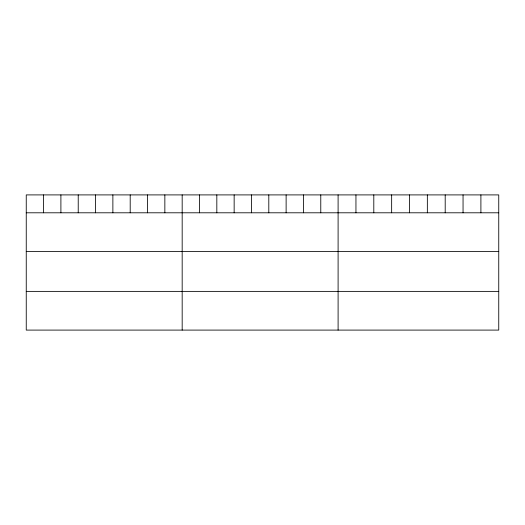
<?xml version="1.0" encoding="UTF-8"?>
<svg xmlns="http://www.w3.org/2000/svg" width="525" height="525" viewBox="0 0 525 525"><rect width="100%" height="100%" fill="white"/><g stroke="black" fill="none" stroke-linecap="round" stroke-linejoin="round"><path stroke-width="0.79" d="M498.75 212.796L498.75 330.094L26.25 330.094L26.25 194.906L498.75 194.906L498.75 212.796L26.25 212.796M26.25 251.501L498.75 251.501M26.25 291.382L498.75 291.382M480.9 194.906L480.9 212.796M463.05 194.906L463.05 212.796M445.2 194.906L445.2 212.796M427.35 194.906L427.35 212.796M409.5 194.906L409.5 212.796M391.65 194.906L391.65 212.796M373.8 194.906L373.8 212.796M355.95 194.906L355.95 212.796M338.1 194.906L338.1 330.094M320.775 194.906L320.775 212.796M303.45 194.906L303.45 212.796M286.125 194.906L286.125 212.796M268.8 194.906L268.8 212.796M251.475 194.906L251.475 212.796M234.15 194.906L234.15 212.796M216.825 194.906L216.825 212.796M199.5 194.906L199.5 212.796M182.175 194.906L182.175 330.094M164.85 194.906L164.85 212.796M147.525 194.906L147.525 212.796M130.2 194.906L130.2 212.796M112.875 194.906L112.875 212.796M95.55 194.906L95.55 212.796M78.225 194.906L78.225 212.796M60.9 194.906L60.9 212.796M43.575 194.906L43.575 212.796"/></g></svg>
